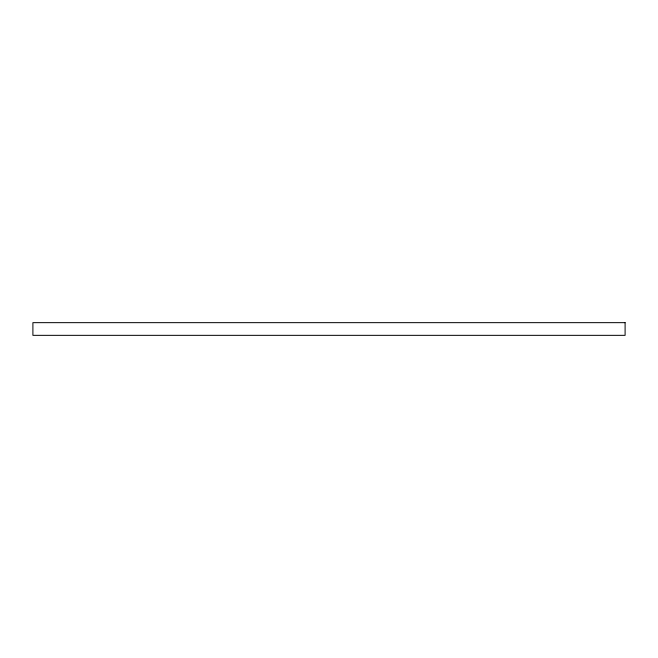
<?xml version="1.0" encoding="UTF-8"?>
<svg xmlns="http://www.w3.org/2000/svg" width="658" height="658" viewBox="0 0 658 658"><rect width="100%" height="100%" fill="white"/><g stroke="black" fill="none" stroke-linecap="round" stroke-linejoin="round"><path stroke-width="0.99" d="M625.1 322.659L32.9 322.659L32.9 335.341L625.1 335.341L625.1 322.659"/></g></svg>
